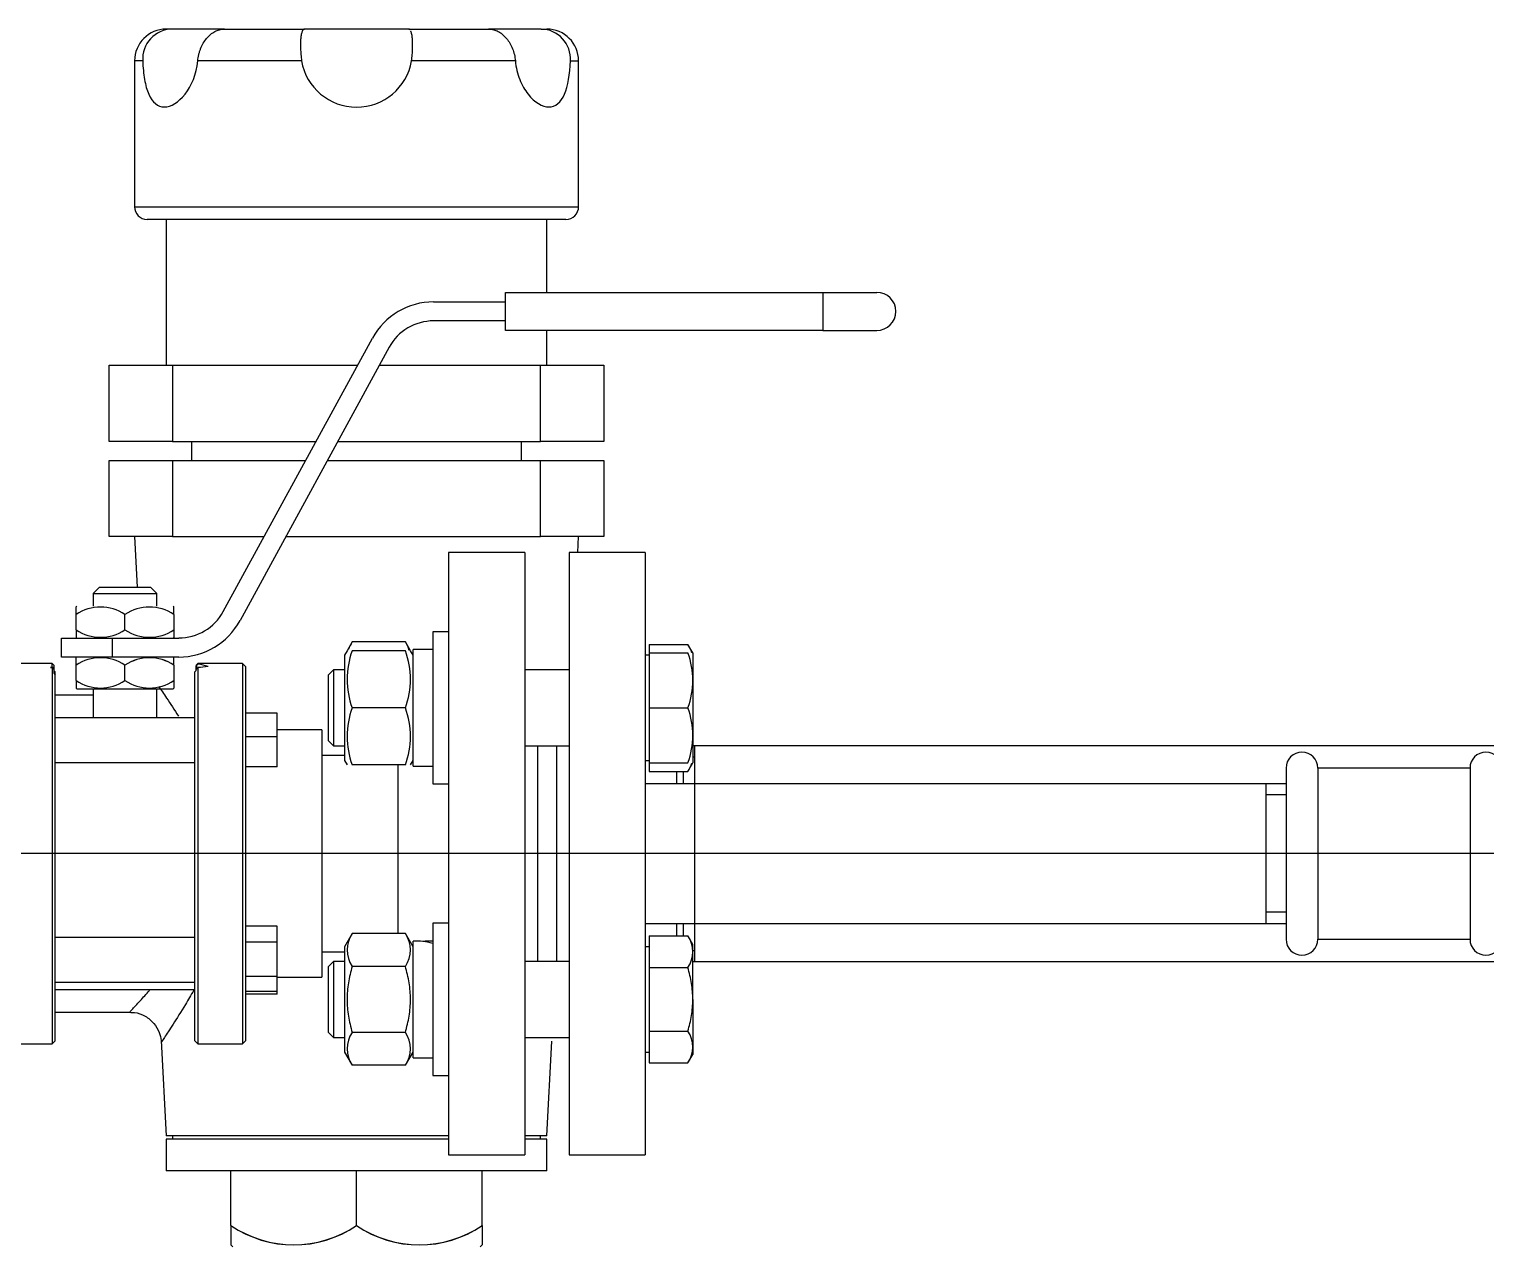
# Model space of a CAD drawing. Extents: x -681219 to -550379, y -242630 to -158199.
# Drawn here: x -635576.5 to -635147.1, y -178506.5 to -178147.4 of the extents above; entities that cross this region are included whole.
import ezdxf
from ezdxf.lldxf.tags import DXFTag

# ---------------------------------------------------------------- set-up
doc = ezdxf.new("R2010")
doc.units = 0
doc.header["$LTSCALE"] = 1000
for name, color, linetype in [('$TD_AUDIT_GENERATED_(5AA)', 7, 'CONTINUOUS'), ('$TD_AUDIT_GENERATED_(71F)', 7, 'CONTINUOUS'), ('12_GB93', 7, 'CONTINUOUS'), ('12_GB97.1', 7, 'CONTINUOUS'), ('Default', 7, 'CONTINUOUS'), ('DN15-PN1.6_GB911', 7, 'CONTINUOUS'), ('DN15_GB3289.22_A', 7, 'CONTINUOUS'), ('LRV2S_DN25', 7, 'CONTINUOUS'), ('M12_GB6170', 7, 'CONTINUOUS'), ('M12×50_GB5782', 7, 'CONTINUOUS'), ('球阀DN15法兰不锈钢', 7, 'CONTINUOUS')]:
    doc.layers.add(name, color=color, linetype=linetype)
tags = doc.linetypes.add('CENTER2', pattern=[28.575, 19.05, -3.175, 3.175, -3.175]).pattern_tags.tags
tags[10:11] = [DXFTag(74, 4), DXFTag(75, 0), DXFTag(340, '0'), DXFTag(46, 0.0), DXFTag(50, 0.0), DXFTag(44, 0.0), DXFTag(45, 0.0)]
tags[8:9] = [DXFTag(74, 4), DXFTag(75, 0), DXFTag(340, '0'), DXFTag(46, 0.0), DXFTag(50, 0.0), DXFTag(44, 0.0), DXFTag(45, 0.0)]
tags[6:7] = [DXFTag(74, 4), DXFTag(75, 0), DXFTag(340, '0'), DXFTag(46, 0.0), DXFTag(50, 0.0), DXFTag(44, 0.0), DXFTag(45, 0.0)]
tags[4:5] = [DXFTag(74, 4), DXFTag(75, 0), DXFTag(340, '0'), DXFTag(46, 0.0), DXFTag(50, 0.0), DXFTag(44, 0.0), DXFTag(45, 0.0)]

# ---------------------------------------------------------------- blocks, each defined once
blk = doc.blocks.new('SEANNOT_GROUP57')
at = {"layer": 'Default', "color": 7, "linetype": 'CENTER2'}
blk.add_line((634.561, 521.491), (277.05, 521.491), dxfattribs=at)

msp = doc.modelspace()

# ---------------------------------------------------------------- linework, layer by layer
at = {"layer": '$TD_AUDIT_GENERATED_(5AA)', "color": 7, "linetype": 'Continuous'}
for p, q in [((-635123.7043, -178358.7512), (-635380.8761, -178358.7512)), ((-635380.315, -178422.3427), (-635380.315, -178358.7512)), ((-635380.8761, -178362.0243), (-635380.315, -178362.0243)), ((-635380.8761, -178419.0696), (-635380.315, -178419.0696)), ((-635380.8761, -178422.3427), (-634809.4871, -178422.3427))]:
    msp.add_line(p, q, dxfattribs=at)
at = {"layer": '$TD_AUDIT_GENERATED_(71F)', "color": 7, "linetype": 'Continuous'}
for p, q in [((-635205.9993, -178369.9732), (-635394.9037, -178369.9732)), ((-635211.9844, -178369.9732), (-635211.9844, -178411.1207)), ((-635205.9993, -178373.2463), (-635211.9844, -178373.2463)), ((-635205.9993, -178407.8476), (-635211.9844, -178407.8476)), ((-635394.9037, -178411.1207), (-635205.9993, -178411.1207))]:
    msp.add_line(p, q, dxfattribs=at)
at = {"layer": '12_GB93', "color": 7, "linetype": 'Continuous'}
for p, q in [((-635463.3582, -178364.7718), (-635463.3582, -178330.3576)), ((-635457.5601, -178330.3576), (-635463.3582, -178330.3576)), ((-635463.3582, -178364.7718), (-635457.5601, -178364.7718)), ((-635463.3582, -178450.7363), (-635463.3582, -178416.3221)), ((-635463.3582, -178418.0054), (-635463.3582, -178417.0491)), ((-635457.5601, -178416.3221), (-635458.4092, -178416.3221)), ((-635463.3582, -178450.7363), (-635457.5601, -178450.7363))]:
    msp.add_line(p, q, dxfattribs=at)
for centre, start, end in [((-635462.5091, -178433.5292), 73.285053, 92.828474), ((-635458.4092, -178433.5292), 87.171526, 96.842017)]:
    msp.add_arc(centre, 17.2071, start, end, dxfattribs=at)
at = {"layer": '12_GB97.1', "color": 7, "linetype": 'Continuous'}
for p, q in [((-635457.5601, -178325.1206), (-635457.5601, -178370.0088)), ((-635452.8843, -178325.1206), (-635457.5601, -178325.1206)), ((-635457.5601, -178370.0088), (-635452.8843, -178370.0088)), ((-635457.5601, -178411.0851), (-635457.5601, -178455.9733)), ((-635452.8843, -178411.0851), (-635457.5601, -178411.0851)), ((-635457.5601, -178455.9733), (-635452.8843, -178455.9733))]:
    msp.add_line(p, q, dxfattribs=at)
at = {"layer": 'DN15-PN1.6_GB911', "color": 7, "linetype": 'Continuous'}
for p, q in [((-635417.3478, -178301.7058), (-635417.3478, -178479.3881)), ((-635394.9037, -178301.7058), (-635417.3478, -178301.7058)), ((-635394.9037, -178301.7058), (-635394.9037, -178479.3881)), ((-635421.0885, -178359.0109), (-635421.0885, -178422.3071)), ((-635417.3478, -178479.3881), (-635394.9037, -178479.3881))]:
    msp.add_line(p, q, dxfattribs=at)
at = {"layer": 'DN15_GB3289.22_A', "color": 7, "linetype": 'Continuous'}
for p, q in [((-635205.9993, -178365.2974), (-635205.9993, -178415.7965)), ((-635196.6476, -178365.2974), (-635196.6476, -178415.7965)), ((-635151.7594, -178365.2974), (-635196.6476, -178365.2974)), ((-635151.7594, -178365.2974), (-635151.7594, -178415.7965)), ((-635196.6476, -178415.7965), (-635151.7594, -178415.7965))]:
    msp.add_line(p, q, dxfattribs=at)
for centre, start, end in [((-635201.3234, -178365.2974), 0, 180), ((-635147.0836, -178365.2974), 0, 180), ((-635201.3234, -178415.7965), 180, 0), ((-635147.0836, -178415.7965), 180, 0)]:
    msp.add_arc(centre, 4.6759, start, end, dxfattribs=at)
at = {"layer": 'LRV2S_DN25', "color": 7, "linetype": 'Continuous'}
for p, q in [((-635534.4251, -178147.4027), (-635536.1144, -178147.4027)), ((-635518.9547, -178147.4027), (-635534.4251, -178147.4027)), ((-635519.0486, -178147.4027), (-635495.3807, -178147.4027)), ((-635464.6277, -178147.4027), (-635495.3807, -178147.4027)), ((-635464.6277, -178147.4027), (-635440.9598, -178147.4027)), ((-635425.5833, -178147.4027), (-635441.1458, -178147.4027)), ((-635425.5833, -178147.4027), (-635423.894, -178147.4027)), ((-635543.0394, -178156.7544), (-635545.4661, -178156.7544)), ((-635545.4661, -178156.7544), (-635545.4661, -178199.7722)), ((-635496.229, -178156.7544), (-635526.8146, -178156.7544)), ((-635433.1938, -178156.7544), (-635463.7794, -178156.7544)), ((-635416.969, -178156.7544), (-635414.5423, -178156.7544)), ((-635414.5423, -178199.7722), (-635414.5423, -178156.7544)), ((-635545.4661, -178199.7722), (-635414.5423, -178199.7722)), ((-635418.283, -178203.5129), (-635541.7254, -178203.5129)), ((-635536.1144, -178203.5129), (-635536.1144, -178246.5307)), ((-635423.894, -178225.0218), (-635423.894, -178203.5129)), ((-635423.894, -178246.5307), (-635423.894, -178236.2439)), ((-635552.9475, -178268.9748), (-635552.9475, -178246.5307)), ((-635552.9475, -178246.5307), (-635534.2441, -178246.5307)), ((-635534.2441, -178246.5307), (-635479.6994, -178246.5307)), ((-635534.2441, -178246.5307), (-635534.2441, -178268.9748)), ((-635473.3086, -178246.5307), (-635425.7643, -178246.5307)), ((-635425.7643, -178268.9748), (-635425.7643, -178246.5307)), ((-635425.7643, -178246.5307), (-635407.0609, -178246.5307)), ((-635407.0609, -178246.5307), (-635407.0609, -178268.9748)), ((-635534.2441, -178268.9748), (-635552.9475, -178268.9748)), ((-635534.2441, -178268.9748), (-635491.9363, -178268.9748)), ((-635528.6625, -178268.9748), (-635528.6625, -178274.5858)), ((-635485.5455, -178268.9748), (-635425.7643, -178268.9748)), ((-635431.3459, -178274.5858), (-635431.3459, -178268.9748)), ((-635407.0609, -178268.9748), (-635425.7643, -178268.9748)), ((-635552.9475, -178297.0299), (-635552.9475, -178274.5858)), ((-635552.9475, -178274.5858), (-635534.2441, -178274.5858)), ((-635534.2441, -178274.5858), (-635494.9955, -178274.5858)), ((-635534.2441, -178274.5858), (-635534.2441, -178297.0299)), ((-635488.6047, -178274.5858), (-635425.7643, -178274.5858)), ((-635425.7643, -178297.0299), (-635425.7643, -178274.5858)), ((-635425.7643, -178274.5858), (-635407.0609, -178274.5858)), ((-635407.0609, -178274.5858), (-635407.0609, -178297.0299)), ((-635534.2441, -178297.0299), (-635552.9475, -178297.0299)), ((-635545.4661, -178297.0299), (-635544.6744, -178311.9926)), ((-635534.2441, -178297.0299), (-635507.2323, -178297.0299)), ((-635500.8415, -178297.0299), (-635425.7643, -178297.0299)), ((-635407.0609, -178297.0299), (-635425.7643, -178297.0299)), ((-635414.7897, -178301.7058), (-635414.5423, -178297.0299)), ((-635557.6233, -178343.7884), (-635568.8454, -178343.7884)), ((-635385.552, -178369.9732), (-635385.552, -178366.2962)), ((-635383.6817, -178366.2962), (-635383.6817, -178369.9732)), ((-635385.552, -178414.7977), (-635385.552, -178411.1207)), ((-635383.6817, -178411.1207), (-635383.6817, -178414.7977)), ((-635568.8454, -178437.3055), (-635546.6077, -178437.3055)), ((-635537.6007, -178445.6862), (-635536.1144, -178473.7771)), ((-635423.894, -178473.7771), (-635422.4169, -178445.8601)), ((-635452.8843, -178473.7771), (-635536.1144, -178473.7771)), ((-635452.8843, -178474.7123), (-635536.1144, -178474.7123)), ((-635536.1144, -178474.7123), (-635536.1144, -178484.064)), ((-635534.2441, -178473.7771), (-635534.2441, -178474.7123)), ((-635423.894, -178473.7771), (-635430.4402, -178473.7771)), ((-635423.894, -178474.7123), (-635430.4402, -178474.7123)), ((-635425.7643, -178474.7123), (-635425.7643, -178473.7771)), ((-635423.894, -178484.064), (-635423.894, -178474.7123)), ((-635423.894, -178484.064), (-635536.1144, -178484.064)), ((-635517.0369, -178500.218), (-635517.0369, -178484.064)), ((-635480.0042, -178500.218), (-635480.0042, -178484.064)), ((-635442.9715, -178500.218), (-635442.9715, -178484.064)), ((-635517.0369, -178500.218), (-635517.0369, -178505.947)), ((-635442.9715, -178500.218), (-635442.9715, -178505.947)), ((-635517.0369, -178505.947), (-635516.4758, -178506.5081)), ((-635443.5326, -178506.5081), (-635442.9715, -178505.947))]:
    msp.add_line(p, q, dxfattribs=at)
for centre, radius, start, end in [((-635536.1144, -178156.7544), 9.3517, 90, 180), ((-635534.2869, -178156.1733), 8.7718, 90.902695, 183.798017), ((-635425.7372, -178156.1878), 8.7865, 356.302733, 88.996554), ((-635423.894, -178156.7544), 9.3517, 0, 90), ((-635480.0042, -178153.9565), 16.4642, 189.784237, 350.215763), ((-635541.7254, -178199.7722), 3.7407, 180, 270), ((-635418.283, -178199.7722), 3.7407, 270, 0), ((-635498.5206, -178473.0093), 32.9115, 235.763465, 304.236535), ((-635498.5206, -178472.8633), 33.0323, 235.905957, 304.094043), ((-635461.4878, -178472.8634), 33.0322, 235.905812, 304.094188), ((-635461.4878, -178473.0093), 32.9115, 235.763465, 304.236535)]:
    msp.add_arc(centre, radius, start, end, dxfattribs=at)
for points, knots in [([(-635526.8146, -178156.7544), (-635526.7592, -178156.1372), (-635526.66, -178155.5305), (-635526.4482, -178154.6356), (-635526.367, -178154.3398), (-635526.1832, -178153.7534), (-635526.0799, -178153.4619), (-635525.744, -178152.6135), (-635525.484, -178152.077), (-635524.8923, -178151.0616), (-635524.5575, -178150.5802), (-635523.8424, -178149.7168), (-635523.4596, -178149.3293), (-635522.6423, -178148.6447), (-635522.2119, -178148.3525), (-635521.3348, -178147.8842), (-635520.8823, -178147.7042), (-635519.961, -178147.4623), (-635519.5034, -178147.4027), (-635519.0486, -178147.4027)], [0, 0, 0, 0, 0.125, 0.125, 0.1875, 0.1875, 0.25, 0.25, 0.375, 0.375, 0.5, 0.5, 0.625, 0.625, 0.75, 0.75, 0.875, 0.875, 1, 1, 1, 1]), ([(-635495.3807, -178147.4027), (-635495.5105, -178147.4027), (-635495.6351, -178147.4643), (-635495.8618, -178147.7048), (-635495.9649, -178147.8825), (-635496.1037, -178148.2357), (-635496.1475, -178148.3688), (-635496.2279, -178148.6591), (-635496.2647, -178148.8165), (-635496.3653, -178149.3252), (-635496.4191, -178149.7129), (-635496.499, -178150.5856), (-635496.5238, -178151.0574), (-635496.5443, -178152.0687), (-635496.5396, -178152.6147), (-635496.5003, -178153.7441), (-635496.4662, -178154.3254), (-635496.3691, -178155.5209), (-635496.3057, -178156.1378), (-635496.229, -178156.7544)], [0, 0, 0, 0, 0.125, 0.125, 0.25, 0.25, 0.3125, 0.3125, 0.375, 0.375, 0.5, 0.5, 0.625, 0.625, 0.75, 0.75, 0.875, 0.875, 1, 1, 1, 1]), ([(-635464.2344, -178147.6128), (-635464.2432, -178147.6026), (-635464.2521, -178147.5927), (-635464.3756, -178147.4623), (-635464.4979, -178147.4027), (-635464.6277, -178147.4027)], [0.865200192, 0.865200192, 0.865200192, 0.865200192, 0.875, 0.875, 1, 1, 1, 1]), ([(-635463.7794, -178156.7544), (-635463.7026, -178156.1372), (-635463.6402, -178155.5305), (-635463.5673, -178154.6356), (-635463.5465, -178154.3398), (-635463.512, -178153.7534), (-635463.4983, -178153.4619), (-635463.4688, -178152.6135), (-635463.4641, -178152.077), (-635463.4844, -178151.0616), (-635463.5098, -178150.5802), (-635463.5889, -178149.7168), (-635463.6424, -178149.3293), (-635463.7776, -178148.6447), (-635463.8588, -178148.3525), (-635463.9603, -178148.0941), (-635463.97, -178148.0704), (-635463.9798, -178148.0473)], [0, 0, 0, 0, 0.125, 0.125, 0.1875, 0.1875, 0.25, 0.25, 0.375, 0.375, 0.5, 0.5, 0.625, 0.625, 0.75, 0.75, 0.762960311, 0.762960311, 0.762960311, 0.762960311]), ([(-635440.9598, -178147.4027), (-635440.505, -178147.4027), (-635440.0383, -178147.4643), (-635439.1256, -178147.7048), (-635438.6769, -178147.8825), (-635438.0152, -178148.2357), (-635437.7956, -178148.3688), (-635437.3689, -178148.6591), (-635437.1611, -178148.8165), (-635436.5535, -178149.3252), (-635436.1692, -178149.7129), (-635435.4465, -178150.5856), (-635435.119, -178151.0574), (-635434.5288, -178152.0687), (-635434.2638, -178152.6147), (-635433.8167, -178153.7441), (-635433.6341, -178154.3254), (-635433.3501, -178155.5209), (-635433.2491, -178156.1378), (-635433.1938, -178156.7544)], [0, 0, 0, 0, 0.125, 0.125, 0.25, 0.25, 0.3125, 0.3125, 0.375, 0.375, 0.5, 0.5, 0.625, 0.625, 0.75, 0.75, 0.875, 0.875, 1, 1, 1, 1]), ([(-635543.0394, -178156.7544), (-635542.9722, -178158.6948), (-635542.8011, -178160.5423), (-635542.2241, -178163.9043), (-635541.8186, -178165.3902), (-635540.2294, -178169.023), (-635538.621, -178170.338), (-635534.7674, -178170.3365), (-635532.4802, -178169.013), (-635528.6695, -178164.1923), (-635527.163, -178160.6357), (-635526.8146, -178156.7544)], [0, 0, 0, 0, 0.125, 0.125, 0.25, 0.25, 0.5, 0.5, 0.75, 0.75, 1, 1, 1, 1]), ([(-635433.1938, -178156.7544), (-635433.0196, -178158.6948), (-635432.5725, -178160.5423), (-635431.2543, -178163.9043), (-635430.3917, -178165.3902), (-635427.5208, -178169.023), (-635425.2373, -178170.338), (-635421.3844, -178170.3365), (-635419.775, -178169.013), (-635417.6654, -178164.1923), (-635417.1034, -178160.6357), (-635416.969, -178156.7544)], [0, 0, 0, 0, 0.125, 0.125, 0.25, 0.25, 0.5, 0.5, 0.75, 0.75, 1, 1, 1, 1]), ([(-635538.3593, -178341.2168), (-635537.6251, -178342.2789), (-635536.8357, -178343.4335), (-635534.8845, -178346.3354), (-635533.7054, -178348.1237), (-635532.4941, -178350.0215)], [0.450746614, 0.450746614, 0.450746614, 0.450746614, 0.46875, 0.46875, 0.4931655722, 0.4931655722, 0.4931655722, 0.4931655722]), ([(-635546.9133, -178437.3047), (-635546.9108, -178437.3023), (-635546.6667, -178437.0439), (-635545.6517, -178435.96), (-635544.7824, -178435.028), (-635542.9151, -178432.9801), (-635542.0128, -178431.9816), (-635541.0286, -178430.8659)], [0.1298318668, 0.1298318668, 0.1298318668, 0.1298318668, 0.15625, 0.15625, 0.1875, 0.1875, 0.2101701589, 0.2101701589, 0.2101701589, 0.2101701589]), ([(-635528.0016, -178430.8182), (-635528.8392, -178432.2883), (-635529.6649, -178433.6892), (-635531.7791, -178437.198), (-635533.0049, -178439.1478), (-635535.1334, -178442.4717), (-635536.0149, -178443.812), (-635537.2314, -178445.6507), (-635537.5656, -178446.1483), (-635537.5754, -178446.163), (-635537.5755, -178446.1631), (-635537.5755, -178446.163)], [0.762596781, 0.762596781, 0.762596781, 0.762596781, 0.78125, 0.78125, 0.8125, 0.8125, 0.84375, 0.84375, 0.875, 0.875, 0.875496553, 0.875496553, 0.875496553, 0.875496553]), ([(-635546.601, -178437.4245), (-635546.1857, -178437.4017), (-635544.789, -178437.3386), (-635542.2094, -178438.3665), (-635539.6628, -178440.4331), (-635538.1676, -178443.0239), (-635537.586, -178445.043), (-635537.6071, -178445.9685), (-635537.6116, -178446.1364)], [0, 0, 0, 0, 0.0821863, 0.32127498, 0.56611798, 0.78713367, 0.96679837, 1, 1, 1, 1])]:
    msp.add_open_spline(points, degree=3, knots=knots, dxfattribs=at)
at = {"layer": 'M12_GB6170', "color": 7, "linetype": 'Continuous'}
for p, q in [((-635481.2981, -178328.127), (-635482.8019, -178330.7316)), ((-635465.6179, -178328.127), (-635481.2981, -178328.127)), ((-635464.1141, -178330.7316), (-635465.6179, -178328.127)), ((-635482.8019, -178330.7316), (-635483.5578, -178332.0409)), ((-635483.5578, -178332.0409), (-635483.5578, -178363.0885)), ((-635465.6177, -178330.7316), (-635481.2983, -178330.7316)), ((-635463.3582, -178332.0409), (-635464.1141, -178330.7316)), ((-635465.6179, -178347.5647), (-635481.2981, -178347.5647)), ((-635483.5578, -178363.0885), (-635482.8019, -178364.3978)), ((-635464.1141, -178364.3978), (-635463.3582, -178363.0885)), ((-635465.6177, -178364.3978), (-635481.2983, -178364.3978)), ((-635481.2981, -178414.0915), (-635483.5578, -178418.0054)), ((-635465.6179, -178414.0915), (-635481.2981, -178414.0915)), ((-635463.3582, -178418.0054), (-635465.6179, -178414.0915)), ((-635483.5578, -178418.0054), (-635483.5578, -178449.053)), ((-635465.6177, -178423.8103), (-635481.2983, -178423.8103)), ((-635465.6177, -178443.2481), (-635481.2983, -178443.2481)), ((-635483.5578, -178449.053), (-635481.2981, -178452.9669)), ((-635465.6179, -178452.9669), (-635463.3582, -178449.053)), ((-635465.6179, -178452.9669), (-635481.2981, -178452.9669))]:
    msp.add_line(p, q, dxfattribs=at)
for centre, radius, start, end in [((-635474.0826, -178332.9866), 8.6994, 146.039803, 161.973737), ((-635472.8334, -178332.9866), 8.6994, 15.695811, 33.960049), ((-635458.2799, -178339.1478), 24.5088, 159.916149, 200.085532), ((-635488.636, -178339.1478), 24.5087, 339.914408, 20.083911), ((-635458.28, -178355.9816), 24.5087, 159.914408, 200.083911), ((-635488.6361, -178355.9816), 24.5088, 339.916149, 20.085532), ((-635474.0826, -178418.9511), 8.6994, 146.039803, 213.957286), ((-635472.8334, -178418.9511), 8.6994, 326.042862, 33.960049), ((-635474.0826, -178448.1073), 8.6994, 146.042862, 213.960049), ((-635472.8334, -178448.1073), 8.6994, 326.039803, 33.957286)]:
    msp.add_arc(centre, radius, start, end, dxfattribs=at)
for points, knots in [([(-635481.2983, -178423.8103), (-635481.7547, -178425.3911), (-635482.1376, -178427.0106), (-635482.661, -178430.2573), (-635482.8021, -178431.8895), (-635482.8019, -178434.3532), (-635482.7669, -178435.177), (-635482.6281, -178436.8296), (-635482.5249, -178437.6509), (-635482.1296, -178440.0854), (-635481.7519, -178441.6771), (-635481.2983, -178443.2481)], [0, 0, 0, 0, 0.25, 0.25, 0.5, 0.5, 0.625, 0.625, 0.75, 0.75, 1, 1, 1, 1]), ([(-635465.6177, -178443.2481), (-635465.1641, -178441.6771), (-635464.7864, -178440.0854), (-635464.3911, -178437.6509), (-635464.2879, -178436.8296), (-635464.1491, -178435.177), (-635464.1142, -178434.3532), (-635464.1139, -178431.8895), (-635464.255, -178430.2573), (-635464.7784, -178427.0106), (-635465.1613, -178425.3911), (-635465.6177, -178423.8103)], [0, 0, 0, 0, 0.25, 0.25, 0.375, 0.375, 0.5, 0.5, 0.75, 0.75, 1, 1, 1, 1])]:
    msp.add_open_spline(points, degree=3, knots=knots, dxfattribs=at)
at = {"layer": 'M12×50_GB5782', "color": 7, "linetype": 'Continuous'}
for p, q in [((-635393.7815, -178328.8332), (-635382.3253, -178328.8332)), ((-635393.7815, -178328.8332), (-635393.7815, -178331.3433)), ((-635380.8761, -178331.3433), (-635382.3253, -178328.8332)), ((-635393.7815, -178332.0409), (-635394.9037, -178332.0409)), ((-635393.7815, -178331.3433), (-635382.3251, -178331.3433)), ((-635393.7815, -178331.3433), (-635393.7815, -178347.5647)), ((-635380.8761, -178331.3433), (-635380.8761, -178363.7862)), ((-635486.8496, -178336.3427), (-635488.4207, -178337.9138)), ((-635486.8496, -178336.3427), (-635486.8496, -178358.7868)), ((-635483.5578, -178336.3427), (-635486.8496, -178336.3427)), ((-635417.3478, -178336.3427), (-635430.4402, -178336.3427)), ((-635488.4207, -178337.9138), (-635488.4207, -178357.2157)), ((-635393.7815, -178347.5647), (-635382.3253, -178347.5647)), ((-635393.7815, -178347.5647), (-635393.7815, -178363.7862)), ((-635488.4207, -178357.2157), (-635486.8496, -178358.7868)), ((-635486.8496, -178358.7868), (-635483.5578, -178358.7868)), ((-635430.4402, -178358.7868), (-635417.3478, -178358.7868)), ((-635394.9037, -178363.0885), (-635393.7815, -178363.0885)), ((-635393.7815, -178363.7862), (-635393.7815, -178366.2962)), ((-635393.7815, -178363.7862), (-635382.3251, -178363.7862)), ((-635393.7815, -178366.2962), (-635382.3253, -178366.2962)), ((-635382.3253, -178366.2962), (-635380.8761, -178363.7862)), ((-635393.7815, -178418.0054), (-635394.9037, -178418.0054)), ((-635393.7815, -178414.7977), (-635382.3253, -178414.7977)), ((-635393.7815, -178414.7977), (-635393.7815, -178424.1635)), ((-635380.8761, -178417.3077), (-635382.3253, -178414.7977)), ((-635380.8761, -178433.5292), (-635380.8761, -178417.3077)), ((-635486.8496, -178422.3071), (-635488.4207, -178423.8782)), ((-635486.8496, -178422.3071), (-635486.8496, -178444.7512)), ((-635483.5578, -178422.3071), (-635486.8496, -178422.3071)), ((-635417.3478, -178422.3071), (-635430.4402, -178422.3071)), ((-635488.4207, -178423.8782), (-635488.4207, -178443.1802)), ((-635393.7815, -178424.1635), (-635382.3251, -178424.1635)), ((-635393.7815, -178424.1635), (-635393.7815, -178442.8949)), ((-635380.8761, -178433.5292), (-635380.8761, -178449.7506)), ((-635488.4207, -178443.1802), (-635486.8496, -178444.7512)), ((-635486.8496, -178444.7512), (-635483.5578, -178444.7512)), ((-635430.4402, -178444.7512), (-635417.3478, -178444.7512)), ((-635393.7815, -178442.8949), (-635382.3251, -178442.8949)), ((-635393.7815, -178442.8949), (-635393.7815, -178452.2607)), ((-635394.9037, -178449.053), (-635393.7815, -178449.053)), ((-635393.7815, -178452.2607), (-635382.3253, -178452.2607)), ((-635382.3253, -178452.2607), (-635380.8761, -178449.7506))]:
    msp.add_line(p, q, dxfattribs=at)
for centre, radius, start, end in [((-635389.2787, -178333.5163), 8.3833, 15.218472, 33.960049), ((-635404.5071, -178339.4537), 23.6182, 339.914408, 20.083911), ((-635404.5072, -178355.6758), 23.6183, 339.916149, 20.085532), ((-635389.2787, -178361.6131), 8.3833, 326.039803, 344.722616), ((-635389.2787, -178419.4808), 8.3833, 326.042862, 33.960049), ((-635389.2787, -178447.5776), 8.3833, 326.039803, 33.957286)]:
    msp.add_arc(centre, radius, start, end, dxfattribs=at)
for points in [[(-635380.8761, -178433.5292), (-635380.8761, -178431.9465), (-635381.0122, -178430.3741), (-635381.5165, -178427.2468), (-635381.8854, -178425.6867), (-635382.3251, -178424.1635)], [(-635382.3251, -178442.8949), (-635381.8879, -178441.3805), (-635381.5238, -178439.8463), (-635381.016, -178436.7179), (-635380.8761, -178435.1128), (-635380.8761, -178433.5292)]]:
    msp.add_open_spline(points, degree=3, knots=[0, 0, 0, 0, 0.5, 0.5, 1, 1, 1, 1], dxfattribs=at)
at = {"layer": '球阀DN15法兰不锈钢', "color": 7, "linetype": 'Continuous'}
for p, q in [((-635436.0512, -178225.0218), (-635342.5342, -178225.0218)), ((-635436.0512, -178236.2439), (-635436.0512, -178225.0218)), ((-635342.5342, -178225.0218), (-635326.6363, -178225.0218)), ((-635342.5342, -178225.0218), (-635342.5342, -178236.2439)), ((-635457.2862, -178227.8273), (-635436.0512, -178227.8273)), ((-635436.0512, -178233.4383), (-635457.2862, -178233.4383)), ((-635519.2953, -178319.1551), (-635475.3497, -178238.5526)), ((-635342.5342, -178236.2439), (-635436.0512, -178236.2439)), ((-635342.5342, -178236.2439), (-635326.6363, -178236.2439)), ((-635470.4233, -178241.2386), (-635514.3689, -178321.8411)), ((-635452.8843, -178301.7058), (-635452.8843, -178479.3881)), ((-635430.4402, -178301.7058), (-635452.8843, -178301.7058)), ((-635430.4402, -178301.7058), (-635430.4402, -178479.3881)), ((-635555.753, -178311.9926), (-635557.6233, -178313.863)), ((-635557.6233, -178313.863), (-635538.9199, -178313.863)), ((-635557.6233, -178313.863), (-635557.6233, -178317.6037)), ((-635555.753, -178311.9926), (-635540.7903, -178311.9926)), ((-635538.9199, -178313.863), (-635540.7903, -178311.9926)), ((-635538.9199, -178317.6037), (-635538.9199, -178313.863)), ((-635562.4862, -178317.6037), (-635562.6732, -178317.7907)), ((-635562.6732, -178320.0186), (-635562.6732, -178317.7907)), ((-635562.6732, -178324.5404), (-635562.6732, -178320.0186)), ((-635548.2716, -178324.5404), (-635548.2716, -178320.0186)), ((-635533.87, -178317.7907), (-635534.057, -178317.6037)), ((-635533.87, -178320.0186), (-635533.87, -178317.7934)), ((-635533.87, -178320.0186), (-635533.87, -178324.5404)), ((-635562.6732, -178324.5404), (-635562.6732, -178326.7683)), ((-635533.87, -178324.5404), (-635533.87, -178326.7683)), ((-635566.975, -178332.5664), (-635566.975, -178326.9554)), ((-635566.975, -178326.9554), (-635552.0123, -178326.9554)), ((-635562.6732, -178326.7683), (-635562.4862, -178326.9554)), ((-635552.0123, -178326.9554), (-635532.4324, -178326.9554)), ((-635552.0123, -178326.9554), (-635552.0123, -178332.5664)), ((-635534.057, -178326.9554), (-635533.87, -178326.7683)), ((-635552.0123, -178332.5664), (-635566.975, -178332.5664)), ((-635562.4862, -178332.5664), (-635562.6732, -178332.7534)), ((-635562.6732, -178334.9814), (-635562.6732, -178332.7534)), ((-635532.4324, -178332.5664), (-635552.0123, -178332.5664)), ((-635533.87, -178332.7534), (-635534.057, -178332.5664)), ((-635533.87, -178334.9814), (-635533.87, -178332.7561)), ((-635569.7805, -178334.4367), (-635582.8729, -178334.4367)), ((-635569.7805, -178335.5037), (-635569.7805, -178334.4367)), ((-635569.2826, -178334.9346), (-635569.7805, -178334.4367)), ((-635569.7805, -178335.7009), (-635569.7805, -178446.6572)), ((-635569.7805, -178335.7009), (-635569.2826, -178336.2738)), ((-635569.2826, -178334.9346), (-635569.2826, -178335.8462)), ((-635569.2826, -178335.8462), (-635569.2826, -178336.2738)), ((-635569.2826, -178336.2738), (-635569.2826, -178337.3241)), ((-635568.8454, -178336.9697), (-635569.2826, -178336.5195)), ((-635569.2826, -178337.3241), (-635568.8454, -178337.7812)), ((-635568.8454, -178337.7812), (-635568.8454, -178336.9697)), ((-635562.6732, -178339.5031), (-635562.6732, -178334.9814)), ((-635548.2716, -178339.5031), (-635548.2716, -178334.9814)), ((-635533.87, -178334.9814), (-635533.87, -178339.5031)), ((-635527.6979, -178336.9697), (-635527.2606, -178336.5195)), ((-635527.6979, -178445.722), (-635527.6979, -178336.9697)), ((-635526.7627, -178334.4367), (-635527.2606, -178334.9346)), ((-635527.2606, -178334.9346), (-635527.2606, -178335.1169)), ((-635527.105, -178334.9536), (-635527.2606, -178335.1169)), ((-635527.2606, -178336.2738), (-635527.2606, -178335.1169)), ((-635527.2606, -178336.2738), (-635526.7627, -178335.7009)), ((-635527.2606, -178336.5195), (-635527.2606, -178336.2738)), ((-635527.105, -178336.0948), (-635527.105, -178334.9536)), ((-635526.7627, -178334.6601), (-635526.7627, -178334.4367)), ((-635513.6703, -178334.4367), (-635526.7627, -178334.4367)), ((-635526.7627, -178335.7009), (-635526.7627, -178446.6572)), ((-635513.6703, -178334.4367), (-635513.6703, -178446.6572)), ((-635512.7352, -178335.3719), (-635513.6703, -178334.4367)), ((-635512.7352, -178335.3719), (-635512.7352, -178445.722)), ((-635568.8454, -178445.722), (-635568.8454, -178337.7812)), ((-635562.6732, -178339.5031), (-635562.6732, -178341.7311)), ((-635562.6732, -178341.7311), (-635562.4862, -178341.9181)), ((-635534.057, -178341.9181), (-635533.87, -178341.7311)), ((-635533.87, -178339.5031), (-635533.87, -178341.7311)), ((-635562.4862, -178341.9181), (-635534.057, -178341.9181)), ((-635557.6233, -178341.9181), (-635557.6233, -178350.5105)), ((-635538.9199, -178350.5105), (-635538.9199, -178341.9181)), ((-635503.3835, -178349.138), (-635512.7352, -178349.138)), ((-635503.3835, -178356.0982), (-635503.3835, -178349.138)), ((-635527.6979, -178350.5105), (-635568.8454, -178350.5105)), ((-635490.2911, -178354.0753), (-635503.3835, -178354.0753)), ((-635490.2911, -178354.0753), (-635490.2911, -178427.0186)), ((-635503.3835, -178356.0982), (-635512.7352, -178356.0982)), ((-635503.3835, -178364.9567), (-635503.3835, -178356.0982)), ((-635426.6995, -178358.7868), (-635426.6995, -178422.3071)), ((-635483.5578, -178361.5567), (-635490.2911, -178361.5567)), ((-635568.8454, -178363.6316), (-635527.6979, -178363.6316)), ((-635503.3835, -178364.9567), (-635512.7352, -178364.9567)), ((-635467.847, -178364.3978), (-635467.847, -178414.0915)), ((-635503.3835, -178411.9143), (-635512.7352, -178411.9143)), ((-635503.3835, -178416.6599), (-635503.3835, -178411.9143)), ((-635527.6979, -178415.3168), (-635568.8454, -178415.3168)), ((-635503.3835, -178416.6599), (-635512.7352, -178416.6599)), ((-635503.3835, -178426.7839), (-635503.3835, -178416.6599)), ((-635490.2911, -178419.5372), (-635483.5578, -178419.5372)), ((-635503.3835, -178426.7839), (-635512.7352, -178426.7839)), ((-635503.3835, -178431.2132), (-635503.3835, -178426.7839)), ((-635503.3835, -178427.0186), (-635490.2911, -178427.0186)), ((-635568.8454, -178428.438), (-635527.6979, -178428.438)), ((-635568.8454, -178430.5834), (-635527.6979, -178430.5834)), ((-635503.3835, -178431.2132), (-635512.7352, -178431.2132)), ((-635503.3835, -178431.9559), (-635512.7352, -178431.9559)), ((-635503.3835, -178431.9559), (-635503.3835, -178431.2132)), ((-635582.8729, -178446.6572), (-635569.7805, -178446.6572)), ((-635569.7805, -178446.6572), (-635568.8454, -178445.722)), ((-635527.6979, -178445.722), (-635526.7627, -178446.6572)), ((-635526.7627, -178446.6572), (-635513.6703, -178446.6572)), ((-635513.6703, -178446.6572), (-635512.7352, -178445.722)), ((-635452.8843, -178479.3881), (-635430.4402, -178479.3881))]:
    msp.add_line(p, q, dxfattribs=at)
for centre, radius, start, end in [((-635326.6363, -178230.6328), 5.611, 270, 90), ((-635457.2862, -178248.4011), 20.5737, 90, 151.400153), ((-635457.2862, -178248.4011), 14.9627, 90, 151.400153), ((-635555.4724, -178330.689), 12.8728, 55.9869, 124.0131), ((-635555.4724, -178330.689), 12.8728, 55.98682, 124.01318), ((-635541.0708, -178330.689), 12.8728, 55.98682, 124.01318), ((-635541.0708, -178330.7151), 12.8944, 56.05178, 123.94822), ((-635532.4324, -178311.9926), 14.9627, 270, 331.400153), ((-635555.4724, -178313.87), 12.8728, 235.9869, 304.0131), ((-635555.4724, -178313.8439), 12.8944, 236.05178, 303.94822), ((-635541.0708, -178313.8439), 12.8944, 236.05178, 303.94822), ((-635541.0708, -178313.8701), 12.8728, 235.98682, 304.01318), ((-635532.4324, -178311.9926), 20.5737, 270, 331.400153), ((-635555.4724, -178345.6517), 12.8728, 55.9869, 124.0131), ((-635555.4724, -178345.6517), 12.8728, 55.98682, 124.01318), ((-635541.0708, -178345.6517), 12.8728, 55.98682, 124.01318), ((-635541.0708, -178345.6778), 12.8944, 56.05178, 123.94822), ((-635555.4724, -178328.8327), 12.8728, 235.9869, 304.0131), ((-635555.4724, -178328.8066), 12.8944, 236.05178, 303.94822), ((-635541.0708, -178328.8066), 12.8944, 236.05178, 303.94822), ((-635541.0708, -178328.8328), 12.8728, 235.98682, 304.01318)]:
    msp.add_arc(centre, radius, start, end, dxfattribs=at)
for centre, major_axis, ratio, start_param, end_param in [((-635563.493, -178390.5469), (0, 56.1102), 0.5773503, 0.19532919, 0.20832942), ((-635588.4043, -178390.547), (0, 61.02), 0.70710673, -0.45912899, -0.44629666), ((-635529.6506, -178390.547), (0, 56.1102), 0.57735027, 6.10159934, 6.19392146), ((-635506.2496, -178390.547), (-97.1857, 0), 0.57735027, -1.38921036, -1.35812568)]:
    msp.add_ellipse(centre, major_axis=major_axis, ratio=ratio, start_param=start_param, end_param=end_param, dxfattribs=at)
for points in [[(-635570.1931, -178335.65), (-635569.9867, -178335.6752), (-635569.7805, -178335.7009)], [(-635526.7627, -178334.6601), (-635526.9343, -178334.8058), (-635527.105, -178334.9536)]]:
    msp.add_open_spline(points, degree=2, dxfattribs=at)

# ---------------------------------------------------------------- block references
at = {"layer": 'Default', "xscale": 18.70340592646163, "yscale": 18.70340592646163, "zscale": 18.70340592646163}
msp.add_blockref('SEANNOT_GROUP57', (-644773.0012, -188144.197), dxfattribs=at)

doc.saveas('drawing.dxf')
